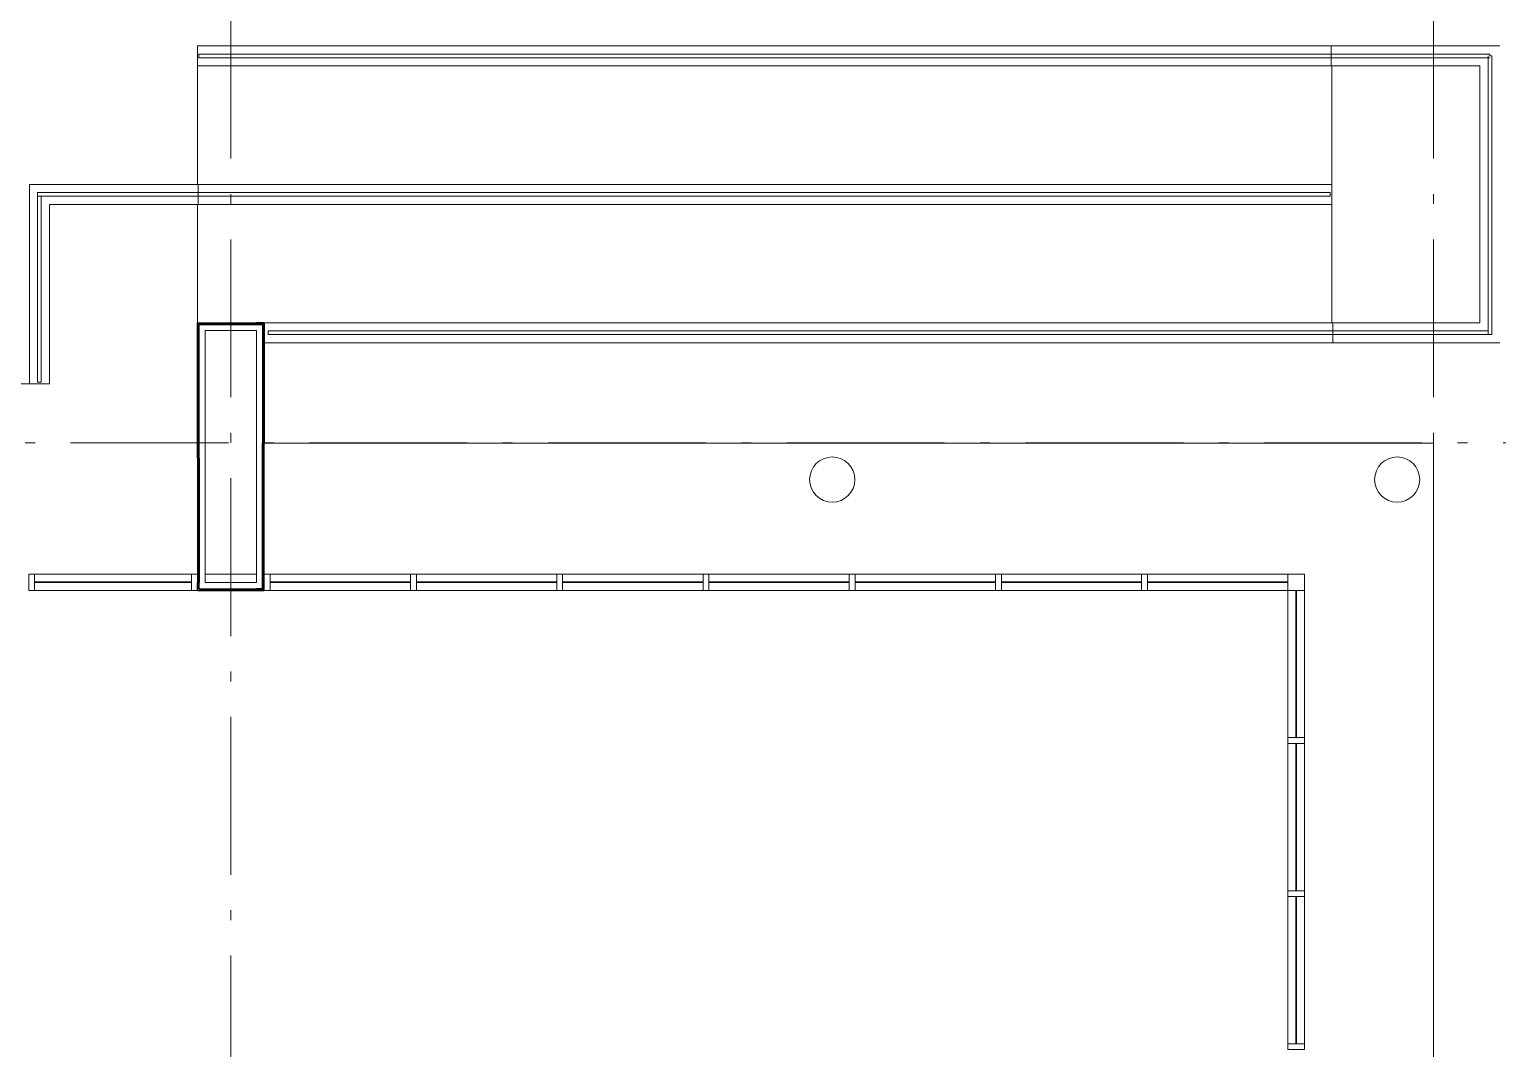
# Model space of a CAD drawing. Header units: metres. Extents: x -55 to 260, y -121 to 64.
# Drawn here: x 180.84 to 195.72, y 9.1 to 19.43 of the extents above; entities that cross this region are included whole.
import ezdxf

# ---------------------------------------------------------------- set-up
doc = ezdxf.new("R2010")
doc.units = ezdxf.units.M
doc.linetypes.add('01_Grid', pattern=[2.32, 1.6, -0.36, 0, -0.36])
for name, color, linetype, lineweight in [('0-1', 7, 'Continuous', 5), ('03EJES-1', 1, '01_Grid', 5), ('06MUR-1', 253, 'Continuous', 5), ('06MUR-2', 53, 'Continuous', 25), ('06MUREXT-1', 9, 'Continuous', 15), ('06MUREXT-2', 133, 'Continuous', 5), ('26VENT-1', 253, 'Continuous', 5), ('26VENT-2', 133, 'Continuous', 5), ('26VENT-3', 213, 'Continuous', 9), ('46BANQ-1', 253, 'Continuous', 5), ('54ESTRUCTURA-2', 253, 'Continuous', 5), ('54ESTRUCTURA-3', 213, 'Continuous', 9), ('55BARANDAL-1', 253, 'Continuous', 5), ('70LINEA-1', 254, 'Continuous', 5)]:
    doc.layers.add(name, color=color, linetype=linetype, lineweight=lineweight)

# ---------------------------------------------------------------- blocks, each defined once
blk = doc.blocks.new('Round - Solid - 0_48m Diameter-7301407-A1 _ A700')
at = {"layer": '54ESTRUCTURA-3'}
for start, end in [(90, 180), (360, 90), (180, 360)]:
    blk.add_arc((0, 0), 0.229, start, end, dxfattribs=at)
blk = doc.blocks.new('System Panel - Glazed - Clear-7050099-A1 _ A700')
at = {"layer": '26VENT-2'}
for p, q in [((0.746, 0.003), (-0.746, 0.003)), ((-0.746, 0.003), (-0.746, -0.003)), ((0.746, -0.003), (0.746, 0.003)), ((-0.746, -0.003), (0.746, -0.003))]:
    blk.add_line(p, q, dxfattribs=at)
blk = doc.blocks.new('Rectangular Mullion - 60x167-7050090-A1 _ A700')
at = {"layer": '26VENT-1'}
for p, q in [((193.595, 10.642), (193.595, 9.151)), ((193.762, 10.642), (193.762, 9.151))]:
    blk.add_line(p, q, dxfattribs=at)
blk = doc.blocks.new('Rectangular Mullion - 60x167-7050091-A1 _ A700')
at = {"layer": '26VENT-1'}
for p, q in [((193.595, 12.194), (193.595, 10.702)), ((193.762, 12.194), (193.762, 10.702))]:
    blk.add_line(p, q, dxfattribs=at)
blk = doc.blocks.new('Rectangular Mullion - 60x167-7050102-A1 _ A700')
at = {"layer": '26VENT-3'}
for p, q in [((0, 0.0835), (-0.06, 0.0835)), ((-0.06, 0.0835), (-0.06, -0.0835)), ((0, -0.0835), (0, 0.0835)), ((-0.06, -0.0835), (0, -0.0835))]:
    blk.add_line(p, q, dxfattribs=at)
blk = doc.blocks.new('Rectangular Mullion - 60x167-7050094-A1 _ A700')
at = {"layer": '26VENT-3'}
for p, q in [((-0.03, 0.0835), (0.03, 0.0835)), ((-0.03, -0.0835), (-0.03, 0.0835)), ((0.03, 0.0835), (0.03, -0.0835)), ((0.03, -0.0835), (-0.03, -0.0835))]:
    blk.add_line(p, q, dxfattribs=at)
blk = doc.blocks.new('System Panel - Glazed - Clear-7715941-A1 _ A700')
at = {"layer": '26VENT-2'}
for p, q in [((0.711, 0.003), (-0.711, 0.003)), ((-0.711, 0.003), (-0.711, -0.003)), ((0.711, -0.003), (0.711, 0.003)), ((-0.711, -0.003), (0.711, -0.003))]:
    blk.add_line(p, q, dxfattribs=at)
blk = doc.blocks.new('Rectangular Mullion - 60x167-7715935-A1 _ A700')
at = {"layer": '26VENT-1'}
for p, q in [((192.172, 13.912), (193.595, 13.912)), ((192.172, 13.745), (193.595, 13.745))]:
    blk.add_line(p, q, dxfattribs=at)
blk = doc.blocks.new('Rectangular Mullion - 60x167-7715936-A1 _ A700')
at = {"layer": '26VENT-1'}
for p, q in [((187.726, 13.912), (189.147, 13.912)), ((187.726, 13.745), (189.147, 13.745))]:
    blk.add_line(p, q, dxfattribs=at)
blk = doc.blocks.new('Rectangular Mullion - 60x167-V1-A1 _ A700')
at = {"layer": '26VENT-1'}
for p, q in [((186.243, 13.912), (187.666, 13.912)), ((186.243, 13.745), (187.666, 13.745))]:
    blk.add_line(p, q, dxfattribs=at)
blk = doc.blocks.new('Rectangular Mullion - 60x167-7715932-A1 _ A700')
at = {"layer": '26VENT-1'}
for p, q in [((183.279, 13.912), (184.701, 13.912)), ((183.279, 13.745), (184.701, 13.745))]:
    blk.add_line(p, q, dxfattribs=at)
blk = doc.blocks.new('Rectangular Mullion - 60x167-7050116-A1 _ A700')
at = {"layer": '26VENT-3'}
for p, q in [((-0.06, 0.0835), (0, 0.0835)), ((-0.06, -0.0835), (-0.06, 0.0835)), ((0, 0.0835), (0, -0.0835)), ((0, -0.0835), (-0.06, -0.0835))]:
    blk.add_line(p, q, dxfattribs=at)
blk = doc.blocks.new('Rectangular Mullion - 167x167-7715944-A1 _ A700')
at = {"layer": '26VENT-3'}
for p, q in [((0, 0.0835), (-0.167, 0.0835)), ((-0.167, 0.0835), (-0.167, -0.0835)), ((0, -0.0835), (0, 0.0835)), ((-0.167, -0.0835), (0, -0.0835))]:
    blk.add_line(p, q, dxfattribs=at)
blk = doc.blocks.new('Rectangular Mullion - 60x167-7050110-A1 _ A700')
at = {"layer": '26VENT-3'}
for p, q in [((-0.03, 0.0835), (0.03, 0.0835)), ((-0.03, -0.0835), (-0.03, 0.0835)), ((0.03, 0.0835), (0.03, -0.0835)), ((0.03, -0.0835), (-0.03, -0.0835))]:
    blk.add_line(p, q, dxfattribs=at)
blk = doc.blocks.new('Rectangular Mullion - 60x167-7050097-A1 _ A700')
at = {"layer": '26VENT-1'}
for p, q in [((193.595, 13.745), (193.595, 12.254)), ((193.762, 13.745), (193.762, 12.254))]:
    blk.add_line(p, q, dxfattribs=at)
blk = doc.blocks.new('System Panel - Glazed - Clear-7424100-A1 _ A700')
at = {"layer": '26VENT-2'}
for p, q in [((0.795, 0.003), (-0.795, 0.003)), ((-0.795, 0.003), (-0.795, -0.003)), ((0.795, -0.003), (0.795, 0.003)), ((-0.795, -0.003), (0.795, -0.003))]:
    blk.add_line(p, q, dxfattribs=at)
blk = doc.blocks.new('Rectangular Mullion - 60x167-7424095-A1 _ A700')
at = {"layer": '26VENT-1'}
for p, q in [((180.891, 13.912), (182.481, 13.912)), ((180.891, 13.745), (182.481, 13.745))]:
    blk.add_line(p, q, dxfattribs=at)
blk = doc.blocks.new('Railing - Railing-7501721-A1 _ A700')
at = {"layer": '55BARANDAL-1'}
for p, q in [((195.624, 19.165), (195.624, 16.339)), ((195.662, 19.165), (195.643, 19.165)), ((195.662, 16.339), (195.662, 19.165)), ((194.049, 16.377), (183.257, 16.377)), ((195.624, 16.377), (194.049, 16.377)), ((195.624, 16.358), (195.624, 16.377)), ((183.257, 16.353), (183.257, 16.358)), ((183.257, 16.339), (194.049, 16.339)), ((194.049, 16.339), (195.624, 16.339)), ((195.624, 16.353), (195.624, 16.358)), ((195.624, 16.339), (195.624, 16.353)), ((195.624, 16.339), (195.638, 16.339)), ((195.638, 16.339), (195.643, 16.339)), ((195.643, 16.339), (195.662, 16.339))]:
    blk.add_line(p, q, dxfattribs=at)
at = {"layer": '55BARANDAL-1', "flags": 128}
for points in [[(183.257, 16.358), (183.257, 16.363), (183.257, 16.368), (183.257, 16.372), (183.257, 16.375), (183.257, 16.377), (183.257, 16.377)], [(183.257, 16.339), (183.257, 16.34), (183.257, 16.342), (183.257, 16.345), (183.257, 16.349), (183.257, 16.353)]]:
    blk.add_lwpolyline(points, dxfattribs=at)
at = {"layer": '55BARANDAL-1'}
for points in [[(194.05, 16.358), (194.05, 16.362), (194.05, 16.368), (194.049, 16.376), (194.049, 16.377), (194.049, 16.377)], [(194.049, 16.339), (194.049, 16.339), (194.049, 16.34), (194.049, 16.342), (194.05, 16.345), (194.05, 16.349), (194.05, 16.352), (194.05, 16.353)], [(194.05, 16.353), (194.05, 16.355), (194.05, 16.357), (194.05, 16.358)]]:
    blk.add_open_spline(points, degree=3, dxfattribs=at)
blk = doc.blocks.new('Railing - Railing-7501727-A1 _ A700')
at = {"layer": '55BARANDAL-1'}
for p, q in [((194.033, 19.184), (182.557, 19.184)), ((182.557, 19.16), (182.557, 19.165)), ((182.557, 19.146), (194.033, 19.146)), ((195.643, 19.184), (194.033, 19.184)), ((194.033, 19.146), (195.643, 19.146)), ((195.643, 19.165), (195.643, 19.184))]:
    blk.add_line(p, q, dxfattribs=at)
at = {"layer": '55BARANDAL-1', "flags": 128}
for points in [[(182.557, 19.165), (182.557, 19.17), (182.557, 19.174), (182.557, 19.178), (182.557, 19.181), (182.557, 19.183), (182.557, 19.184)], [(182.557, 19.146), (182.557, 19.146), (182.557, 19.148), (182.557, 19.151), (182.557, 19.155), (182.557, 19.16)]]:
    blk.add_lwpolyline(points, dxfattribs=at)
at = {"layer": '55BARANDAL-1'}
for points, knots in [([(194.033, 19.184), (194.033, 19.184), (194.033, 19.183), (194.033, 19.181), (194.033, 19.178), (194.032, 19.173), (194.032, 19.168), (194.032, 19.165)], [0, 0, 0, 0, 0.0833333, 0.1666667, 0.25, 0.3333333, 0.5, 0.5, 0.5, 0.5]), ([(194.032, 19.16), (194.032, 19.158), (194.032, 19.154), (194.033, 19.148), (194.033, 19.146), (194.033, 19.146)], [0.5833333, 0.5833333, 0.5833333, 0.5833333, 0.6666667, 0.8333333, 1, 1, 1, 1])]:
    blk.add_open_spline(points, degree=3, knots=knots, dxfattribs=at)
blk.add_open_spline([(194.032, 19.165), (194.032, 19.163), (194.032, 19.161), (194.032, 19.16)], degree=3, dxfattribs=at)
blk = doc.blocks.new('Railing - Railing-7501731-A1 _ A700')
at = {"layer": '55BARANDAL-1'}
for p, q in [((182.55, 17.781), (180.92, 17.781)), ((180.92, 17.781), (180.92, 17.762)), ((180.92, 17.762), (180.92, 17.757)), ((180.92, 17.757), (180.92, 17.743)), ((180.92, 17.743), (180.92, 15.859)), ((180.92, 17.743), (182.55, 17.743)), ((180.935, 17.743), (180.92, 17.743)), ((180.939, 17.743), (180.935, 17.743)), ((180.958, 17.743), (180.939, 17.743)), ((180.958, 15.859), (180.958, 17.743)), ((194.022, 17.781), (182.55, 17.781)), ((182.55, 17.743), (194.022, 17.743)), ((194.022, 17.762), (194.022, 17.757)), ((180.92, 15.859), (180.935, 15.859)), ((180.935, 15.859), (180.939, 15.859)), ((180.939, 15.859), (180.958, 15.859))]:
    blk.add_line(p, q, dxfattribs=at)
at = {"layer": '55BARANDAL-1', "flags": 128}
for points in [[(194.022, 17.781), (194.022, 17.78), (194.022, 17.778), (194.022, 17.775), (194.022, 17.771), (194.022, 17.767), (194.022, 17.762)], [(194.022, 17.757), (194.022, 17.752), (194.022, 17.748), (194.022, 17.745), (194.022, 17.743), (194.022, 17.743)]]:
    blk.add_lwpolyline(points, dxfattribs=at)
at = {"layer": '55BARANDAL-1'}
for points in [[(182.55, 17.762), (182.55, 17.765), (182.55, 17.772), (182.55, 17.779), (182.55, 17.781), (182.55, 17.781)], [(182.55, 17.757), (182.55, 17.758), (182.55, 17.76), (182.55, 17.762)], [(182.55, 17.743), (182.55, 17.743), (182.55, 17.743), (182.55, 17.745), (182.55, 17.748), (182.55, 17.752), (182.55, 17.755), (182.55, 17.757)]]:
    blk.add_open_spline(points, degree=3, dxfattribs=at)
blk = doc.blocks.new('22011_AR_rvt-1-A1 _ A700')
at = {"layer": '06MUR-2'}
for p, q in [((182.542, 16.46), (182.541, 16.46)), ((182.541, 16.46), (182.541, 16.459)), ((182.541, 16.459), (182.542, 16.459)), ((182.541, 16.456), (182.541, 16.38)), ((182.541, 16.456), (182.542, 16.456)), ((182.542, 16.459), (182.542, 16.46)), ((182.542, 16.459), (183.139, 16.459)), ((182.542, 16.456), (182.542, 16.459)), ((182.542, 16.38), (182.542, 16.456)), ((182.542, 15.24), (182.542, 16.38)), ((182.545, 16.456), (183.139, 16.456)), ((182.545, 16.443), (182.545, 16.456)), ((182.545, 16.38), (182.545, 16.443)), ((182.545, 15.24), (182.545, 16.38)), ((182.558, 16.443), (183.139, 16.443)), ((182.558, 16.38), (182.558, 16.443)), ((182.558, 15.24), (182.558, 16.38)), ((183.215, 16.46), (183.139, 16.46)), ((183.139, 16.459), (183.215, 16.459)), ((183.139, 16.456), (183.202, 16.456)), ((183.139, 16.443), (183.202, 16.443)), ((183.202, 16.456), (183.215, 16.456)), ((183.202, 16.443), (183.202, 15.24)), ((183.215, 16.46), (183.215, 16.459)), ((183.215, 16.459), (183.218, 16.459)), ((183.215, 16.456), (183.215, 15.24)), ((183.219, 16.46), (183.218, 16.46)), ((183.218, 16.46), (183.218, 16.459)), ((183.218, 16.459), (183.219, 16.459)), ((183.218, 16.459), (183.218, 15.24)), ((183.219, 16.459), (183.219, 16.46)), ((182.542, 15.086), (182.542, 15.24)), ((182.545, 15.086), (182.545, 15.24)), ((182.558, 15.086), (182.558, 15.24)), ((183.202, 15.086), (183.202, 15.24)), ((183.215, 15.086), (183.215, 15.24)), ((183.218, 15.086), (183.218, 15.24)), ((182.542, 15.086), (182.542, 13.825)), ((182.545, 15.086), (182.545, 13.825)), ((182.558, 15.086), (182.558, 13.825)), ((183.202, 13.762), (183.202, 15.086)), ((183.215, 13.749), (183.215, 15.086)), ((183.218, 13.746), (183.218, 15.086)), ((182.541, 13.825), (182.541, 13.749)), ((182.542, 13.749), (182.541, 13.749)), ((182.541, 13.746), (182.542, 13.746)), ((182.541, 13.746), (182.541, 13.745)), ((182.541, 13.745), (182.542, 13.745)), ((182.542, 13.749), (182.542, 13.825)), ((182.542, 13.746), (182.542, 13.749)), ((182.542, 13.746), (183.139, 13.746)), ((182.542, 13.745), (182.542, 13.746)), ((182.545, 13.762), (182.545, 13.825)), ((182.545, 13.749), (182.545, 13.762)), ((182.545, 13.749), (183.139, 13.749)), ((182.558, 13.762), (182.558, 13.825)), ((182.558, 13.762), (183.139, 13.762)), ((183.202, 13.762), (183.139, 13.762)), ((183.202, 13.749), (183.139, 13.749)), ((183.215, 13.746), (183.139, 13.746)), ((183.139, 13.745), (183.215, 13.745)), ((183.215, 13.749), (183.202, 13.749)), ((183.218, 13.746), (183.215, 13.746)), ((183.215, 13.746), (183.215, 13.745)), ((183.218, 13.745), (183.218, 13.746)), ((183.219, 13.746), (183.218, 13.746)), ((183.218, 13.745), (183.219, 13.745)), ((183.219, 13.745), (183.219, 13.746))]:
    blk.add_line(p, q, dxfattribs=at)
at = {"layer": '06MUREXT-1'}
for p, q in [((183.139, 16.46), (182.541, 16.46)), ((182.541, 16.46), (182.541, 16.38)), ((182.541, 16.38), (182.541, 15.24)), ((182.621, 16.38), (183.139, 16.38)), ((182.621, 15.24), (182.621, 16.38)), ((183.219, 16.46), (183.139, 16.46)), ((183.139, 16.38), (183.139, 15.24)), ((183.219, 15.24), (183.219, 16.46)), ((182.541, 15.24), (182.541, 15.086)), ((182.621, 15.086), (182.621, 15.24)), ((183.139, 15.24), (183.139, 15.086)), ((183.219, 15.086), (183.219, 15.24)), ((182.541, 15.086), (182.541, 13.825)), ((182.621, 13.825), (182.621, 15.086)), ((183.139, 15.086), (183.139, 13.825)), ((183.219, 13.745), (183.219, 15.086)), ((182.541, 13.825), (182.541, 13.745)), ((182.541, 13.745), (183.139, 13.745)), ((183.139, 13.825), (182.621, 13.825)), ((183.139, 13.745), (183.219, 13.745))]:
    blk.add_line(p, q, dxfattribs=at)
at = {"layer": '06MUREXT-2'}
for p, q in [((182.541, 19.266), (194.033, 19.266)), ((182.541, 19.063), (182.541, 19.266)), ((194.033, 19.266), (195.541, 19.266)), ((194.033, 19.183), (194.033, 19.266)), ((194.033, 19.063), (182.541, 19.063)), ((194.033, 19.063), (194.033, 19.146)), ((195.541, 19.063), (194.033, 19.063)), ((180.838, 17.863), (182.55, 17.863)), ((180.838, 17.66), (180.838, 17.863)), ((182.55, 17.863), (194.041, 17.863)), ((182.55, 17.78), (182.55, 17.863)), ((194.041, 17.863), (194.041, 17.66)), ((182.55, 17.66), (182.55, 17.743)), ((180.838, 15.84), (180.838, 17.66)), ((181.041, 17.66), (181.041, 15.84)), ((182.55, 17.66), (181.041, 17.66)), ((194.041, 17.66), (182.55, 17.66)), ((183.219, 16.46), (194.049, 16.46)), ((194.049, 16.46), (195.541, 16.46)), ((194.049, 16.46), (194.049, 16.377)), ((192.954, 16.257), (183.219, 16.257)), ((194.049, 16.34), (194.049, 16.257)), ((195.541, 16.257), (194.556, 16.257)), ((180.838, 15.84), (181.041, 15.84))]:
    blk.add_line(p, q, dxfattribs=at)
at = {"layer": '46BANQ-1'}
for p, q in [((182.541, 17.863), (182.541, 19.063)), ((194.041, 19.063), (194.041, 17.863)), ((194.041, 19.063), (194.041, 17.863)), ((182.541, 16.456), (182.541, 17.66)), ((182.541, 16.46), (182.541, 17.66)), ((194.041, 17.66), (194.041, 16.46)), ((194.041, 17.66), (194.041, 16.46)), ((192.954, 16.257), (194.556, 16.257)), ((180.838, 15.84), (177.17, 15.84)), ((195.072, 15.24), (183.219, 15.24)), ((195.072, 15.24), (183.219, 15.24)), ((195.072, 9.101), (195.072, 15.24)), ((195.072, 9.101), (195.072, 15.24)), ((183.139, 13.912), (182.621, 13.912)), ((182.621, 13.912), (183.139, 13.912))]:
    blk.add_line(p, q, dxfattribs=at)
at = {"layer": '70LINEA-1'}
for p, q in [((195.744, 19.266), (195.541, 19.266)), ((182.541, 19.063), (182.541, 17.863)), ((195.541, 16.46), (195.541, 19.063)), ((195.541, 16.257), (195.744, 16.257))]:
    blk.add_line(p, q, dxfattribs=at)
at = {"layer": '26VENT-1', "extrusion": (0, 0, -1)}
for name, p in [('Rectangular Mullion - 60x167-7050094-A1 _ A700', (-180.861, 13.829)), ('Rectangular Mullion - 60x167-7050116-A1 _ A700', (-183.219, 13.829)), ('Rectangular Mullion - 60x167-7050110-A1 _ A700', (-184.731, 13.829)), ('Rectangular Mullion - 60x167-7050110-A1 _ A700', (-186.213, 13.829)), ('Rectangular Mullion - 60x167-7050110-A1 _ A700', (-187.696, 13.829)), ('Rectangular Mullion - 60x167-7050110-A1 _ A700', (-189.178, 13.829)), ('Rectangular Mullion - 60x167-7050110-A1 _ A700', (-190.66, 13.829)), ('Rectangular Mullion - 60x167-7050110-A1 _ A700', (-192.142, 13.829))]:
    blk.add_blockref(name, p, dxfattribs=at)
at = {"layer": '26VENT-1'}
for name, p in [('Rectangular Mullion - 60x167-7424095-A1 _ A700', (0, 0)), ('Rectangular Mullion - 60x167-7050102-A1 _ A700', (182.541, 13.829)), ('Rectangular Mullion - 60x167-7715932-A1 _ A700', (0, 0)), ('Rectangular Mullion - 60x167-V1-A1 _ A700', (-1.482, 0)), ('Rectangular Mullion - 60x167-V1-A1 _ A700', (0, 0)), ('Rectangular Mullion - 60x167-7715936-A1 _ A700', (0, 0)), ('Rectangular Mullion - 60x167-V1-A1 _ A700', (2.964, 0)), ('Rectangular Mullion - 60x167-V1-A1 _ A700', (4.447, 0)), ('Rectangular Mullion - 60x167-7715935-A1 _ A700', (0, 0)), ('Rectangular Mullion - 167x167-7715944-A1 _ A700', (193.762, 13.829)), ('Rectangular Mullion - 60x167-7050097-A1 _ A700', (0, 0)), ('Rectangular Mullion - 60x167-7050091-A1 _ A700', (0, 0)), ('Rectangular Mullion - 60x167-7050090-A1 _ A700', (0, 0))]:
    blk.add_blockref(name, p, dxfattribs=at)
for name, p, rotation in [('System Panel - Glazed - Clear-7424100-A1 _ A700', (181.686, 13.829), 180), ('System Panel - Glazed - Clear-7715941-A1 _ A700', (183.99, 13.829), 180), ('System Panel - Glazed - Clear-7715941-A1 _ A700', (185.472, 13.829), 180), ('System Panel - Glazed - Clear-7715941-A1 _ A700', (186.955, 13.829), 180), ('System Panel - Glazed - Clear-7715941-A1 _ A700', (188.437, 13.829), 180), ('System Panel - Glazed - Clear-7715941-A1 _ A700', (189.919, 13.829), 180), ('System Panel - Glazed - Clear-7715941-A1 _ A700', (191.401, 13.829), 180), ('System Panel - Glazed - Clear-7715941-A1 _ A700', (192.884, 13.829), 180), ('System Panel - Glazed - Clear-7050099-A1 _ A700', (193.678, 12.999), 90.00000000000011), ('System Panel - Glazed - Clear-7050099-A1 _ A700', (193.678, 11.448), 90.00000000000011), ('System Panel - Glazed - Clear-7050099-A1 _ A700', (193.678, 9.897), 90.00000000000011), ('Rectangular Mullion - 60x167-7050102-A1 _ A700', (193.678, 9.091), 270.0000000000001)]:
    blk.add_blockref(name, p, dxfattribs=dict(at, rotation=rotation))
at = {"layer": '26VENT-1', "extrusion": (0, 0, -1), "rotation": 89.99999999999991}
for p in [(-193.678, 12.224), (-193.678, 10.672)]:
    blk.add_blockref('Rectangular Mullion - 60x167-7050094-A1 _ A700', p, dxfattribs=at)
at = {"layer": '54ESTRUCTURA-2'}
for p in [(188.976, 14.87), (194.702, 14.87)]:
    blk.add_blockref('Round - Solid - 0_48m Diameter-7301407-A1 _ A700', p, dxfattribs=at)
at = {"layer": '55BARANDAL-1'}
for name in ['Railing - Railing-7501727-A1 _ A700', 'Railing - Railing-7501721-A1 _ A700', 'Railing - Railing-7501731-A1 _ A700']:
    blk.add_blockref(name, (0, 0), dxfattribs=at)
blk = doc.blocks.new('Rectangular Mullion - 60x167-V397-A1 _ A700')
at = {"layer": '26VENT-1'}
for p, q in [((193.595, 10.642), (193.595, 9.151)), ((193.762, 10.642), (193.762, 9.151))]:
    blk.add_line(p, q, dxfattribs=at)
blk = doc.blocks.new('Rectangular Mullion - 60x167-V398-A1 _ A700')
at = {"layer": '26VENT-1'}
for p, q in [((193.595, 12.194), (193.595, 10.702)), ((193.762, 12.194), (193.762, 10.702))]:
    blk.add_line(p, q, dxfattribs=at)
blk = doc.blocks.new('Rectangular Mullion - 60x167-V399-A1 _ A700')
at = {"layer": '26VENT-1'}
for p, q in [((193.595, 13.745), (193.595, 12.254)), ((193.762, 13.745), (193.762, 12.254))]:
    blk.add_line(p, q, dxfattribs=at)
blk = doc.blocks.new('Railing - Railing-V610-A1 _ A700')
at = {"layer": '55BARANDAL-1'}
for p, q in [((195.624, 19.165), (195.624, 16.339)), ((195.648, 19.165), (195.643, 19.165)), ((195.662, 19.165), (195.648, 19.165)), ((195.662, 16.339), (195.662, 19.165)), ((194.049, 16.377), (183.257, 16.377)), ((195.624, 16.377), (194.049, 16.377)), ((195.624, 16.363), (195.624, 16.377)), ((183.257, 16.358), (183.257, 16.363)), ((183.257, 16.339), (194.049, 16.339)), ((194.049, 16.339), (195.624, 16.339)), ((195.624, 16.358), (195.624, 16.363)), ((195.624, 16.339), (195.624, 16.358)), ((195.624, 16.339), (195.643, 16.339)), ((195.643, 16.339), (195.648, 16.339)), ((195.648, 16.339), (195.662, 16.339))]:
    blk.add_line(p, q, dxfattribs=at)
at = {"layer": '55BARANDAL-1', "flags": 128}
for points in [[(183.257, 16.363), (183.257, 16.368), (183.257, 16.372), (183.257, 16.375), (183.257, 16.377), (183.257, 16.377)], [(183.257, 16.339), (183.257, 16.34), (183.257, 16.342), (183.257, 16.345), (183.257, 16.349), (183.257, 16.353), (183.257, 16.358)]]:
    blk.add_lwpolyline(points, dxfattribs=at)
at = {"layer": '55BARANDAL-1'}
for points, knots in [([(194.05, 16.363), (194.05, 16.365), (194.05, 16.37), (194.049, 16.376), (194.049, 16.377), (194.049, 16.377)], [0.5833333, 0.5833333, 0.5833333, 0.5833333, 0.6666667, 0.8333333, 1, 1, 1, 1]), ([(194.049, 16.339), (194.049, 16.339), (194.049, 16.34), (194.049, 16.342), (194.05, 16.345), (194.05, 16.35), (194.05, 16.355), (194.05, 16.358)], [0, 0, 0, 0, 0.0833333, 0.1666667, 0.25, 0.3333333, 0.5, 0.5, 0.5, 0.5])]:
    blk.add_open_spline(points, degree=3, knots=knots, dxfattribs=at)
blk.add_open_spline([(194.05, 16.358), (194.05, 16.36), (194.05, 16.362), (194.05, 16.363)], degree=3, dxfattribs=at)
blk = doc.blocks.new('Railing - Railing-V611-A1 _ A700')
at = {"layer": '55BARANDAL-1'}
for p, q in [((194.033, 19.184), (182.557, 19.184)), ((182.557, 19.165), (182.557, 19.17)), ((182.557, 19.146), (194.033, 19.146)), ((195.643, 19.184), (194.033, 19.184)), ((194.033, 19.146), (195.643, 19.146)), ((195.643, 19.17), (195.643, 19.184)), ((195.643, 19.165), (195.643, 19.17))]:
    blk.add_line(p, q, dxfattribs=at)
at = {"layer": '55BARANDAL-1', "flags": 128}
for points in [[(182.557, 19.17), (182.557, 19.174), (182.557, 19.178), (182.557, 19.181), (182.557, 19.183), (182.557, 19.184)], [(182.557, 19.146), (182.557, 19.146), (182.557, 19.148), (182.557, 19.151), (182.557, 19.155), (182.557, 19.16), (182.557, 19.165)]]:
    blk.add_lwpolyline(points, dxfattribs=at)
at = {"layer": '55BARANDAL-1'}
for points in [[(194.033, 19.184), (194.033, 19.184), (194.033, 19.183), (194.033, 19.181), (194.033, 19.178), (194.032, 19.174), (194.032, 19.171), (194.032, 19.17)], [(194.032, 19.17), (194.032, 19.168), (194.032, 19.166), (194.032, 19.165)], [(194.032, 19.165), (194.032, 19.161), (194.032, 19.155), (194.033, 19.148), (194.033, 19.146), (194.033, 19.146)]]:
    blk.add_open_spline(points, degree=3, dxfattribs=at)
blk = doc.blocks.new('Railing - Railing-V612-A1 _ A700')
at = {"layer": '55BARANDAL-1'}
for p, q in [((182.55, 17.781), (180.92, 17.781)), ((180.92, 17.781), (180.92, 17.767)), ((180.92, 17.767), (180.92, 17.762)), ((180.92, 17.762), (180.92, 17.743)), ((180.92, 17.743), (180.92, 15.859)), ((180.92, 17.743), (182.55, 17.743)), ((180.939, 17.743), (180.92, 17.743)), ((180.944, 17.743), (180.939, 17.743)), ((180.958, 17.743), (180.944, 17.743)), ((180.958, 15.859), (180.958, 17.743)), ((194.022, 17.781), (182.55, 17.781)), ((182.55, 17.743), (194.022, 17.743)), ((194.022, 17.767), (194.022, 17.762)), ((180.92, 15.859), (180.939, 15.859)), ((180.939, 15.859), (180.944, 15.859)), ((180.944, 15.859), (180.958, 15.859))]:
    blk.add_line(p, q, dxfattribs=at)
at = {"layer": '55BARANDAL-1', "flags": 128}
for points in [[(194.022, 17.781), (194.022, 17.78), (194.022, 17.778), (194.022, 17.775), (194.022, 17.771), (194.022, 17.767)], [(194.022, 17.762), (194.022, 17.757), (194.022, 17.752), (194.022, 17.748), (194.022, 17.745), (194.022, 17.743), (194.022, 17.743)]]:
    blk.add_lwpolyline(points, dxfattribs=at)
at = {"layer": '55BARANDAL-1'}
for points, knots in [([(182.55, 17.767), (182.55, 17.768), (182.55, 17.773), (182.55, 17.779), (182.55, 17.781), (182.55, 17.781)], [0.5833333, 0.5833333, 0.5833333, 0.5833333, 0.6666667, 0.8333333, 1, 1, 1, 1]), ([(182.55, 17.743), (182.55, 17.743), (182.55, 17.743), (182.55, 17.745), (182.55, 17.748), (182.55, 17.753), (182.55, 17.758), (182.55, 17.762)], [0, 0, 0, 0, 0.0833333, 0.1666667, 0.25, 0.3333333, 0.5, 0.5, 0.5, 0.5])]:
    blk.add_open_spline(points, degree=3, knots=knots, dxfattribs=at)
blk.add_open_spline([(182.55, 17.762), (182.55, 17.763), (182.55, 17.765), (182.55, 17.767)], degree=3, dxfattribs=at)
blk = doc.blocks.new('22011_AR_rvt-2-A1 _ A700')
at = {"layer": '06MUR-1'}
h = blk.add_hatch(dxfattribs=at)
h.set_pattern_fill('FP_1', color=256, style=0, pattern_type=2)
h.set_pattern_definition([(50, (0, 0), (2.914806, -0.25534), [0.3048, -3.353]), (355, (0, 0), (-0.5639, 3.05678), [0.24384, -2.682]), (100.451, (0.243, -0.0213), (2.35075, 2.801895), [0.25904, -2.849]), (46.184, (0, 0.8128), (4.336665, -0.672795), [0.4572, -5.029]), (96.636, (0.3614, 0.7567), (3.798005, 3.95842), [0.38856, -4.274]), (351.184, (0, 0.813), (3.79858, 3.95859), [0.36576, -4.023]), (21, (0.4064, 0.6096), (2.425556, -1.63645), [0.3048, -3.353]), (326, (0.4064, 0.6096), (0.98876, 2.946903), [0.24384, -2.682]), (71.451, (0.6086, 0.4733), (3.414398, 1.310927), [0.25904, -2.849]), (37.5, (0, 0), (0.049559, 1.352701), [0.13411, -2.516, 0.13411, -2.589, -2.692]), (37.5, (0, 0), (0.049559, 1.352701), [-5.373, 0.13411, -2.558]), (7.5, (0, 0), (1.068881, 1.603233), [0.13411, -1.418, 0.13411, -2.455, -1.026]), (7.5, (0, 0), (1.068881, 1.603233), [-4.141, 0.13411, -0.89205]), (327.5, (-0.9063, 0), (2.1693145, -0.091976), [0.13411, -0.88189, 0.13411, -3.036, -4.206]), (327.5, (-0.9063, 0), (2.1693145, -0.091976), [-4.186, 0.13411, -4.072]), (317.5, (-1.313, 0), (2.370307, 0.40642), [0.13411, -1.187, 0.13411, -1.971, -2.987]), (317.5, (-1.313, 0), (2.370307, 0.40642), [-3.426, 0.13411, -2.853])])
h.paths.add_polyline_path([(195.071, 0), (195.071, 9.101), (194.931, 9.101), (194.931, 0)])
at = {"layer": '06MUR-2'}
for p, q in [((182.542, 16.46), (182.541, 16.46)), ((182.541, 16.46), (182.541, 16.459)), ((182.541, 16.459), (182.542, 16.459)), ((182.541, 16.456), (182.541, 16.38)), ((182.541, 16.456), (182.542, 16.456)), ((182.542, 16.459), (182.542, 16.46)), ((182.542, 16.459), (183.139, 16.459)), ((182.542, 16.456), (182.542, 16.459)), ((182.542, 16.38), (182.542, 16.456)), ((182.542, 15.24), (182.542, 16.38)), ((182.545, 16.456), (183.139, 16.456)), ((182.545, 16.443), (182.545, 16.456)), ((182.545, 16.38), (182.545, 16.443)), ((182.545, 15.24), (182.545, 16.38)), ((182.558, 16.443), (183.139, 16.443)), ((182.558, 16.38), (182.558, 16.443)), ((182.558, 15.24), (182.558, 16.38)), ((183.215, 16.46), (183.139, 16.46)), ((183.139, 16.459), (183.215, 16.459)), ((183.139, 16.456), (183.202, 16.456)), ((183.139, 16.443), (183.202, 16.443)), ((183.202, 16.456), (183.215, 16.456)), ((183.202, 16.443), (183.202, 15.24)), ((183.215, 16.46), (183.215, 16.459)), ((183.215, 16.459), (183.218, 16.459)), ((183.215, 16.456), (183.215, 15.24)), ((183.219, 16.46), (183.218, 16.46)), ((183.218, 16.46), (183.218, 16.459)), ((183.218, 16.459), (183.219, 16.459)), ((183.218, 16.459), (183.218, 15.24)), ((183.219, 16.459), (183.219, 16.46)), ((182.542, 15.086), (182.542, 15.24)), ((182.545, 15.086), (182.545, 15.24)), ((182.558, 15.086), (182.558, 15.24)), ((183.202, 15.086), (183.202, 15.24)), ((183.215, 15.086), (183.215, 15.24)), ((183.218, 15.086), (183.218, 15.24)), ((182.542, 15.086), (182.542, 13.825)), ((182.545, 15.086), (182.545, 13.825)), ((182.558, 15.086), (182.558, 13.825)), ((183.202, 13.762), (183.202, 15.086)), ((183.215, 13.749), (183.215, 15.086)), ((183.218, 13.746), (183.218, 15.086)), ((182.541, 13.825), (182.541, 13.749)), ((182.542, 13.749), (182.541, 13.749)), ((182.541, 13.746), (182.542, 13.746)), ((182.541, 13.746), (182.541, 13.745)), ((182.541, 13.745), (182.542, 13.745)), ((182.542, 13.749), (182.542, 13.825)), ((182.542, 13.746), (182.542, 13.749)), ((182.542, 13.746), (183.139, 13.746)), ((182.542, 13.745), (182.542, 13.746)), ((182.545, 13.762), (182.545, 13.825)), ((182.545, 13.749), (182.545, 13.762)), ((182.545, 13.749), (183.139, 13.749)), ((182.558, 13.762), (182.558, 13.825)), ((182.558, 13.762), (183.139, 13.762)), ((183.202, 13.762), (183.139, 13.762)), ((183.202, 13.749), (183.139, 13.749)), ((183.215, 13.746), (183.139, 13.746)), ((183.139, 13.745), (183.215, 13.745)), ((183.215, 13.749), (183.202, 13.749)), ((183.218, 13.746), (183.215, 13.746)), ((183.215, 13.746), (183.215, 13.745)), ((183.218, 13.745), (183.218, 13.746)), ((183.219, 13.746), (183.218, 13.746)), ((183.218, 13.745), (183.219, 13.745)), ((183.219, 13.745), (183.219, 13.746))]:
    blk.add_line(p, q, dxfattribs=at)
at = {"layer": '06MUREXT-1'}
for p, q in [((183.139, 16.46), (182.541, 16.46)), ((182.541, 16.46), (182.541, 16.38)), ((182.541, 16.38), (182.541, 15.24)), ((182.621, 16.38), (183.139, 16.38)), ((182.621, 15.24), (182.621, 16.38)), ((183.219, 16.46), (183.139, 16.46)), ((183.139, 16.38), (183.139, 15.24)), ((183.219, 15.24), (183.219, 16.46)), ((182.541, 15.24), (182.541, 15.086)), ((182.621, 15.086), (182.621, 15.24)), ((183.139, 15.24), (183.139, 15.086)), ((183.219, 15.086), (183.219, 15.24)), ((182.541, 15.086), (182.541, 13.825)), ((182.621, 13.825), (182.621, 15.086)), ((183.139, 15.086), (183.139, 13.825)), ((183.219, 13.745), (183.219, 15.086)), ((182.541, 13.825), (182.541, 13.745)), ((182.541, 13.745), (183.139, 13.745)), ((183.139, 13.825), (182.621, 13.825)), ((183.139, 13.745), (183.219, 13.745))]:
    blk.add_line(p, q, dxfattribs=at)
at = {"layer": '06MUREXT-2'}
for p, q in [((182.541, 19.266), (194.033, 19.266)), ((182.541, 19.063), (182.541, 19.266)), ((194.033, 19.266), (195.541, 19.266)), ((194.033, 19.183), (194.033, 19.266)), ((194.033, 19.063), (182.541, 19.063)), ((194.033, 19.063), (194.033, 19.146)), ((195.541, 19.063), (194.033, 19.063)), ((180.838, 17.863), (182.55, 17.863)), ((180.838, 17.66), (180.838, 17.863)), ((182.55, 17.863), (194.041, 17.863)), ((182.55, 17.78), (182.55, 17.863)), ((194.041, 17.863), (194.041, 17.66)), ((182.55, 17.66), (182.55, 17.743)), ((180.838, 15.84), (180.838, 17.66)), ((181.041, 17.66), (181.041, 15.84)), ((182.55, 17.66), (181.041, 17.66)), ((194.041, 17.66), (182.55, 17.66)), ((183.219, 16.46), (194.049, 16.46)), ((194.049, 16.46), (195.541, 16.46)), ((194.049, 16.46), (194.049, 16.377)), ((192.954, 16.257), (183.219, 16.257)), ((194.049, 16.34), (194.049, 16.257)), ((195.541, 16.257), (194.556, 16.257)), ((180.838, 15.84), (181.041, 15.84))]:
    blk.add_line(p, q, dxfattribs=at)
at = {"layer": '46BANQ-1'}
for p, q in [((182.541, 17.863), (182.541, 19.063)), ((194.041, 19.063), (194.041, 17.863)), ((194.041, 19.063), (194.041, 17.863)), ((182.541, 16.456), (182.541, 17.66)), ((182.541, 16.46), (182.541, 17.66)), ((194.041, 17.66), (194.041, 16.46)), ((194.041, 17.66), (194.041, 16.46)), ((192.954, 16.257), (194.556, 16.257)), ((180.838, 15.84), (177.17, 15.84)), ((195.072, 15.24), (183.219, 15.24)), ((195.072, 15.24), (183.219, 15.24)), ((195.072, 9.101), (195.072, 15.24)), ((195.072, 9.101), (195.072, 15.24)), ((183.139, 13.912), (182.621, 13.912)), ((182.621, 13.912), (183.139, 13.912))]:
    blk.add_line(p, q, dxfattribs=at)
at = {"layer": '70LINEA-1'}
for p, q in [((195.744, 19.266), (195.541, 19.266)), ((182.541, 19.063), (182.541, 17.863)), ((195.541, 16.46), (195.541, 19.063)), ((195.541, 16.257), (195.744, 16.257))]:
    blk.add_line(p, q, dxfattribs=at)
at = {"layer": '26VENT-1', "extrusion": (0, 0, -1)}
for name, p in [('Rectangular Mullion - 60x167-7050094-A1 _ A700', (-180.861, 13.829)), ('Rectangular Mullion - 60x167-7050116-A1 _ A700', (-183.219, 13.829)), ('Rectangular Mullion - 60x167-7050110-A1 _ A700', (-184.731, 13.829)), ('Rectangular Mullion - 60x167-7050110-A1 _ A700', (-186.213, 13.829)), ('Rectangular Mullion - 60x167-7050110-A1 _ A700', (-187.696, 13.829)), ('Rectangular Mullion - 60x167-7050110-A1 _ A700', (-189.178, 13.829)), ('Rectangular Mullion - 60x167-7050110-A1 _ A700', (-190.66, 13.829)), ('Rectangular Mullion - 60x167-7050110-A1 _ A700', (-192.142, 13.829))]:
    blk.add_blockref(name, p, dxfattribs=at)
at = {"layer": '26VENT-1'}
for name, p in [('Rectangular Mullion - 60x167-7424095-A1 _ A700', (0, 0)), ('Rectangular Mullion - 60x167-7050102-A1 _ A700', (182.541, 13.829)), ('Rectangular Mullion - 60x167-7715932-A1 _ A700', (0, 0)), ('Rectangular Mullion - 60x167-V1-A1 _ A700', (-1.482, 0)), ('Rectangular Mullion - 60x167-V1-A1 _ A700', (0, 0)), ('Rectangular Mullion - 60x167-7715936-A1 _ A700', (0, 0)), ('Rectangular Mullion - 60x167-V1-A1 _ A700', (2.964, 0)), ('Rectangular Mullion - 60x167-V1-A1 _ A700', (4.447, 0)), ('Rectangular Mullion - 60x167-7715935-A1 _ A700', (0, 0)), ('Rectangular Mullion - 167x167-7715944-A1 _ A700', (193.762, 13.829)), ('Rectangular Mullion - 60x167-V399-A1 _ A700', (0, 0)), ('Rectangular Mullion - 60x167-V398-A1 _ A700', (0, 0)), ('Rectangular Mullion - 60x167-V397-A1 _ A700', (0, 0))]:
    blk.add_blockref(name, p, dxfattribs=at)
for name, p, rotation in [('System Panel - Glazed - Clear-7424100-A1 _ A700', (181.686, 13.829), 180), ('System Panel - Glazed - Clear-7715941-A1 _ A700', (183.99, 13.829), 180), ('System Panel - Glazed - Clear-7715941-A1 _ A700', (185.472, 13.829), 180), ('System Panel - Glazed - Clear-7715941-A1 _ A700', (186.955, 13.829), 180), ('System Panel - Glazed - Clear-7715941-A1 _ A700', (188.437, 13.829), 180), ('System Panel - Glazed - Clear-7715941-A1 _ A700', (189.919, 13.829), 180), ('System Panel - Glazed - Clear-7715941-A1 _ A700', (191.401, 13.829), 180), ('System Panel - Glazed - Clear-7715941-A1 _ A700', (192.884, 13.829), 180), ('System Panel - Glazed - Clear-7050099-A1 _ A700', (193.678, 12.999), 90.00000000000011), ('System Panel - Glazed - Clear-7050099-A1 _ A700', (193.678, 11.448), 90.00000000000011), ('System Panel - Glazed - Clear-7050099-A1 _ A700', (193.678, 9.897), 90.00000000000011), ('Rectangular Mullion - 60x167-7050102-A1 _ A700', (193.678, 9.091), 270.0000000000001)]:
    blk.add_blockref(name, p, dxfattribs=dict(at, rotation=rotation))
at = {"layer": '26VENT-1', "extrusion": (0, 0, -1), "rotation": 89.99999999999991}
for p in [(-193.678, 12.224), (-193.678, 10.672)]:
    blk.add_blockref('Rectangular Mullion - 60x167-7050094-A1 _ A700', p, dxfattribs=at)
at = {"layer": '54ESTRUCTURA-2'}
for p in [(188.976, 14.87), (194.702, 14.87)]:
    blk.add_blockref('Round - Solid - 0_48m Diameter-7301407-A1 _ A700', p, dxfattribs=at)
at = {"layer": '55BARANDAL-1'}
for name in ['Railing - Railing-V611-A1 _ A700', 'Railing - Railing-V610-A1 _ A700', 'Railing - Railing-V612-A1 _ A700']:
    blk.add_blockref(name, (0, 0), dxfattribs=at)

msp = doc.modelspace()

# ---------------------------------------------------------------- linework, layer by layer
at = {"layer": '03EJES-1'}
for p, q in [((182.88, -117.3961), (182.88, 60.3168)), ((195.072, -117.3961), (195.072, 60.3168)), ((255.455, 15.241), (-51.4051, 15.241))]:
    msp.add_line(p, q, dxfattribs=at)

# ---------------------------------------------------------------- block references
at = {"layer": '0-1'}
for name in ['22011_AR_rvt-2-A1 _ A700', '22011_AR_rvt-1-A1 _ A700']:
    msp.add_blockref(name, (0, 0), dxfattribs=at)

doc.saveas('drawing.dxf')
